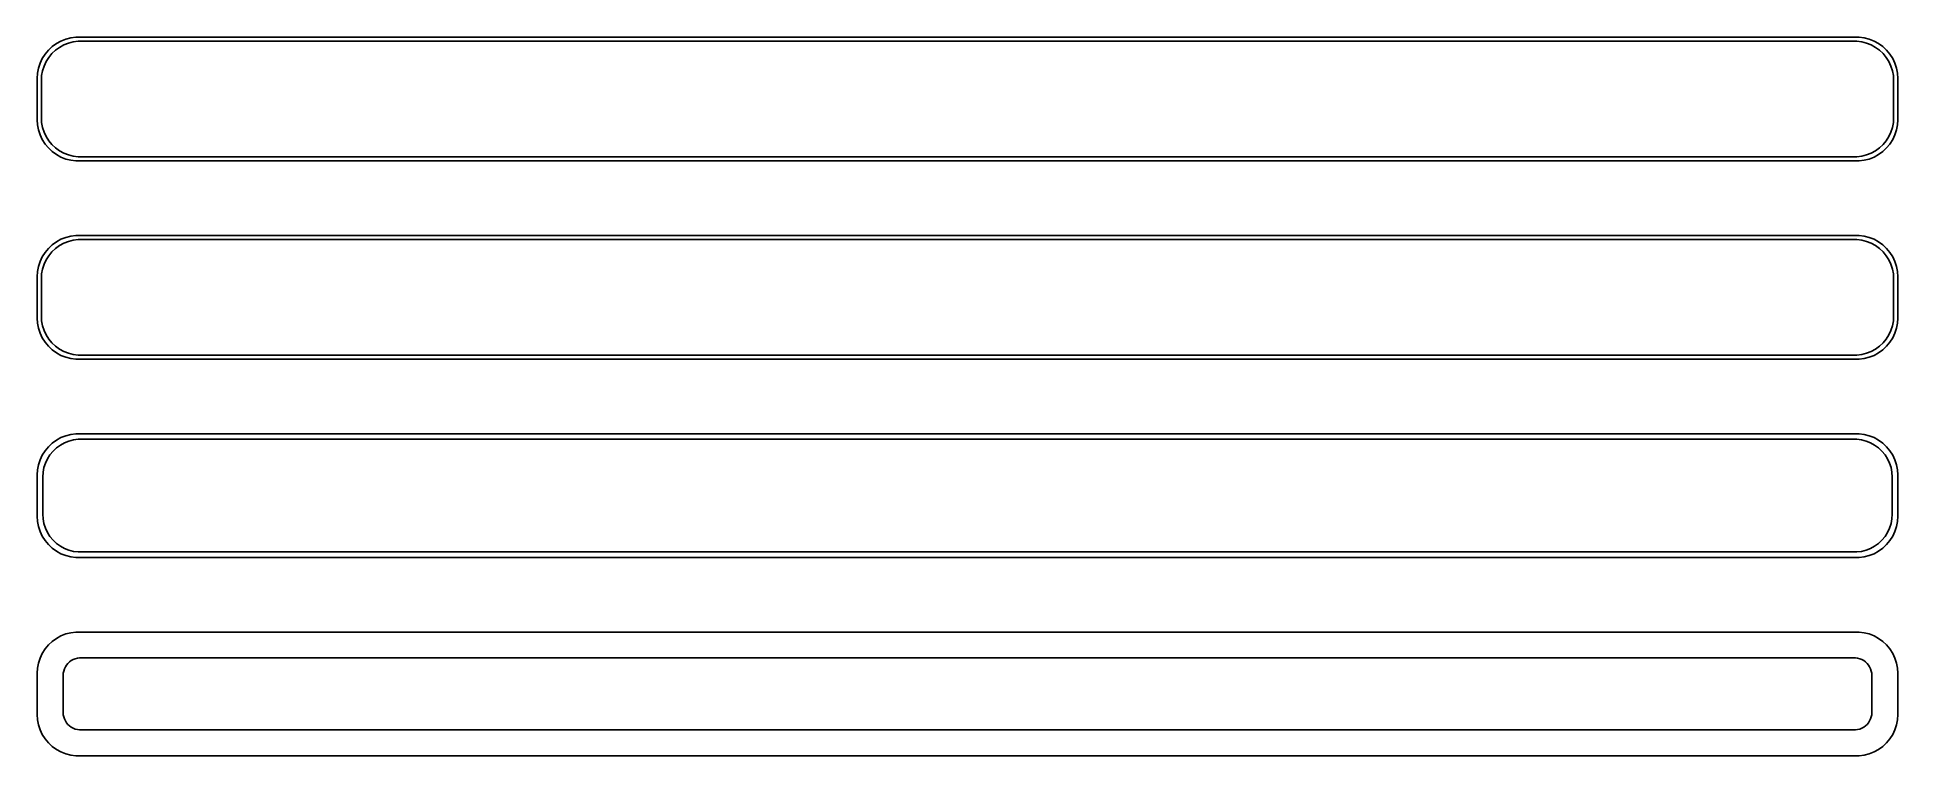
# Model space of a CAD drawing. Header units: metres. Extents: x -112 to 112, y 89 to 175.
import ezdxf

# ---------------------------------------------------------------- set-up
doc = ezdxf.new("R2010")
doc.units = ezdxf.units.M

msp = doc.modelspace()

# ---------------------------------------------------------------- linework, layer by layer
for p, q in [((-111.545, 173.439), (-111.882, 172.909)), ((-111.145, 173.923), (-111.545, 173.439)), ((-110.687, 174.353), (-111.145, 173.923)), ((-111.093, 173.042), (-110.713, 173.502)), ((-110.713, 173.502), (-110.278, 173.91)), ((-110.179, 174.722), (-110.687, 174.353)), ((-110.278, 173.91), (-109.795, 174.261)), ((-109.629, 175.024), (-110.179, 174.722)), ((-109.795, 174.261), (-109.272, 174.548)), ((-109.045, 175.255), (-109.629, 175.024)), ((-109.272, 174.548), (-108.718, 174.768)), ((-108.437, 175.411), (-109.045, 175.255)), ((-108.718, 174.768), (-108.14, 174.916)), ((-107.814, 175.49), (-108.437, 175.411)), ((-108.14, 174.916), (-107.548, 174.991)), ((107.814, 175.49), (-107.814, 175.49)), ((-107.548, 174.991), (107.548, 174.991)), ((107.548, 174.991), (108.14, 174.916)), ((108.437, 175.411), (107.814, 175.49)), ((108.14, 174.916), (108.718, 174.768)), ((109.045, 175.255), (108.437, 175.411)), ((108.718, 174.768), (109.272, 174.548)), ((109.629, 175.024), (109.045, 175.255)), ((109.272, 174.548), (109.795, 174.261)), ((110.179, 174.722), (109.629, 175.024)), ((109.795, 174.261), (110.278, 173.91)), ((110.687, 174.353), (110.179, 174.722)), ((110.278, 173.91), (110.713, 173.502)), ((111.145, 173.923), (110.687, 174.353)), ((110.713, 173.502), (111.093, 173.042)), ((111.545, 173.439), (111.145, 173.923)), ((111.882, 172.909), (111.545, 173.439)), ((-112.461, 171.127), (-112.5, 170.5)), ((-112.343, 171.743), (-112.461, 171.127)), ((-112.149, 172.341), (-112.343, 171.743)), ((-111.882, 172.909), (-112.149, 172.341)), ((-111.963, 170.845), (-111.851, 171.431)), ((-111.851, 171.431), (-111.666, 171.999)), ((-111.666, 171.999), (-111.412, 172.538)), ((-111.412, 172.538), (-111.093, 173.042)), ((111.093, 173.042), (111.412, 172.538)), ((111.412, 172.538), (111.666, 171.999)), ((111.666, 171.999), (111.851, 171.431)), ((111.851, 171.431), (111.963, 170.845)), ((112.149, 172.341), (111.882, 172.909)), ((112.343, 171.743), (112.149, 172.341)), ((112.461, 171.127), (112.343, 171.743)), ((112.5, 170.5), (112.461, 171.127)), ((-112.5, 170.5), (-112.5, 165.5)), ((-112, 170.25), (-111.963, 170.845)), ((-112, 165.75), (-112, 170.25)), ((111.963, 170.845), (112, 170.25)), ((112, 170.25), (112, 165.75)), ((112.5, 165.5), (112.5, 170.5)), ((-112.5, 165.5), (-112.461, 164.873)), ((-112.461, 164.873), (-112.343, 164.257)), ((-112.343, 164.257), (-112.149, 163.659)), ((-111.963, 165.155), (-112, 165.75)), ((-111.851, 164.569), (-111.963, 165.155)), ((-111.666, 164.001), (-111.851, 164.569)), ((111.851, 164.569), (111.666, 164.001)), ((111.963, 165.155), (111.851, 164.569)), ((112, 165.75), (111.963, 165.155)), ((112.149, 163.659), (112.343, 164.257)), ((112.343, 164.257), (112.461, 164.873)), ((112.461, 164.873), (112.5, 165.5)), ((-112.149, 163.659), (-111.882, 163.091)), ((-111.882, 163.091), (-111.545, 162.561)), ((-111.412, 163.462), (-111.666, 164.001)), ((-111.545, 162.561), (-111.145, 162.077)), ((-111.093, 162.958), (-111.412, 163.462)), ((-111.145, 162.077), (-110.687, 161.647)), ((-110.713, 162.498), (-111.093, 162.958)), ((-110.278, 162.09), (-110.713, 162.498)), ((-109.795, 161.739), (-110.278, 162.09)), ((110.278, 162.09), (109.795, 161.739)), ((110.713, 162.498), (110.278, 162.09)), ((110.687, 161.647), (111.145, 162.077)), ((111.093, 162.958), (110.713, 162.498)), ((111.412, 163.462), (111.093, 162.958)), ((111.145, 162.077), (111.545, 162.561)), ((111.666, 164.001), (111.412, 163.462)), ((111.545, 162.561), (111.882, 163.091)), ((111.882, 163.091), (112.149, 163.659)), ((-110.687, 161.647), (-110.179, 161.278)), ((-110.179, 161.278), (-109.629, 160.976)), ((-109.272, 161.452), (-109.795, 161.739)), ((-109.629, 160.976), (-109.045, 160.745)), ((-108.718, 161.232), (-109.272, 161.452)), ((-109.045, 160.745), (-108.437, 160.589)), ((-108.14, 161.084), (-108.718, 161.232)), ((-108.437, 160.589), (-107.814, 160.51)), ((-107.548, 161.009), (-108.14, 161.084)), ((-107.814, 160.51), (107.814, 160.51)), ((107.548, 161.009), (-107.548, 161.009)), ((108.14, 161.084), (107.548, 161.009)), ((107.814, 160.51), (108.437, 160.589)), ((108.718, 161.232), (108.14, 161.084)), ((108.437, 160.589), (109.045, 160.745)), ((109.272, 161.452), (108.718, 161.232)), ((109.045, 160.745), (109.629, 160.976)), ((109.795, 161.739), (109.272, 161.452)), ((109.629, 160.976), (110.179, 161.278)), ((110.179, 161.278), (110.687, 161.647)), ((-109.629, 151.024), (-110.179, 150.722)), ((-109.045, 151.255), (-109.629, 151.024)), ((-109.272, 150.548), (-108.718, 150.768)), ((-108.437, 151.411), (-109.045, 151.255)), ((-108.718, 150.768), (-108.14, 150.916)), ((-107.814, 151.49), (-108.437, 151.411)), ((-108.14, 150.916), (-107.548, 150.991)), ((107.814, 151.49), (-107.814, 151.49)), ((-107.548, 150.991), (107.548, 150.991)), ((107.548, 150.991), (108.14, 150.916)), ((108.437, 151.411), (107.814, 151.49)), ((108.14, 150.916), (108.718, 150.768)), ((109.045, 151.255), (108.437, 151.411)), ((108.718, 150.768), (109.272, 150.548)), ((109.629, 151.024), (109.045, 151.255)), ((110.179, 150.722), (109.629, 151.024)), ((-111.882, 148.909), (-112.149, 148.341)), ((-111.545, 149.439), (-111.882, 148.909)), ((-111.666, 147.999), (-111.412, 148.538)), ((-111.145, 149.923), (-111.545, 149.439)), ((-111.412, 148.538), (-111.093, 149.042)), ((-110.687, 150.353), (-111.145, 149.923)), ((-111.093, 149.042), (-110.713, 149.502)), ((-110.713, 149.502), (-110.278, 149.91)), ((-110.179, 150.722), (-110.687, 150.353)), ((-110.278, 149.91), (-109.795, 150.261)), ((-109.795, 150.261), (-109.272, 150.548)), ((109.272, 150.548), (109.795, 150.261)), ((109.795, 150.261), (110.278, 149.91)), ((110.687, 150.353), (110.179, 150.722)), ((110.278, 149.91), (110.713, 149.502)), ((111.145, 149.923), (110.687, 150.353)), ((110.713, 149.502), (111.093, 149.042)), ((111.093, 149.042), (111.412, 148.538)), ((111.545, 149.439), (111.145, 149.923)), ((111.412, 148.538), (111.666, 147.999)), ((111.882, 148.909), (111.545, 149.439)), ((112.149, 148.341), (111.882, 148.909)), ((-112.461, 147.127), (-112.5, 146.5)), ((-112.5, 146.5), (-112.5, 141.5)), ((-112.343, 147.743), (-112.461, 147.127)), ((-112.149, 148.341), (-112.343, 147.743)), ((-112, 146.25), (-111.963, 146.845)), ((-112, 141.75), (-112, 146.25)), ((-111.963, 146.845), (-111.851, 147.431)), ((-111.851, 147.431), (-111.666, 147.999)), ((111.666, 147.999), (111.851, 147.431)), ((111.851, 147.431), (111.963, 146.845)), ((111.963, 146.845), (112, 146.25)), ((112, 146.25), (112, 141.75)), ((112.343, 147.743), (112.149, 148.341)), ((112.461, 147.127), (112.343, 147.743)), ((112.5, 146.5), (112.461, 147.127)), ((112.5, 141.5), (112.5, 146.5)), ((-111.963, 141.155), (-112, 141.75)), ((112, 141.75), (111.963, 141.155)), ((-112.5, 141.5), (-112.461, 140.873)), ((-112.461, 140.873), (-112.343, 140.257)), ((-112.343, 140.257), (-112.149, 139.659)), ((-112.149, 139.659), (-111.882, 139.091)), ((-111.851, 140.569), (-111.963, 141.155)), ((-111.666, 140.001), (-111.851, 140.569)), ((-111.412, 139.462), (-111.666, 140.001)), ((111.666, 140.001), (111.412, 139.462)), ((111.851, 140.569), (111.666, 140.001)), ((111.963, 141.155), (111.851, 140.569)), ((111.882, 139.091), (112.149, 139.659)), ((112.149, 139.659), (112.343, 140.257)), ((112.343, 140.257), (112.461, 140.873)), ((112.461, 140.873), (112.5, 141.5)), ((-111.882, 139.091), (-111.545, 138.561)), ((-111.545, 138.561), (-111.145, 138.077)), ((-111.093, 138.958), (-111.412, 139.462)), ((-111.145, 138.077), (-110.687, 137.647)), ((-110.713, 138.498), (-111.093, 138.958)), ((-110.278, 138.09), (-110.713, 138.498)), ((-110.687, 137.647), (-110.179, 137.278)), ((-109.795, 137.739), (-110.278, 138.09)), ((-110.179, 137.278), (-109.629, 136.976)), ((-109.272, 137.452), (-109.795, 137.739)), ((-108.718, 137.232), (-109.272, 137.452)), ((109.272, 137.452), (108.718, 137.232)), ((109.795, 137.739), (109.272, 137.452)), ((109.629, 136.976), (110.179, 137.278)), ((110.278, 138.09), (109.795, 137.739)), ((110.179, 137.278), (110.687, 137.647)), ((110.713, 138.498), (110.278, 138.09)), ((110.687, 137.647), (111.145, 138.077)), ((111.093, 138.958), (110.713, 138.498)), ((111.412, 139.462), (111.093, 138.958)), ((111.145, 138.077), (111.545, 138.561)), ((111.545, 138.561), (111.882, 139.091)), ((-109.629, 136.976), (-109.045, 136.745)), ((-109.045, 136.745), (-108.437, 136.589)), ((-108.14, 137.084), (-108.718, 137.232)), ((-108.437, 136.589), (-107.814, 136.51)), ((-107.548, 137.009), (-108.14, 137.084)), ((-107.814, 136.51), (107.814, 136.51)), ((107.548, 137.009), (-107.548, 137.009)), ((108.14, 137.084), (107.548, 137.009)), ((107.814, 136.51), (108.437, 136.589)), ((108.718, 137.232), (108.14, 137.084)), ((108.437, 136.589), (109.045, 136.745)), ((109.045, 136.745), (109.629, 136.976)), ((-110.687, 126.353), (-111.145, 125.923)), ((-110.179, 126.722), (-110.687, 126.353)), ((-109.629, 127.024), (-110.179, 126.722)), ((-110.168, 125.778), (-109.703, 126.116)), ((-109.703, 126.116), (-109.199, 126.393)), ((-109.045, 127.255), (-109.629, 127.024)), ((-109.199, 126.393), (-108.665, 126.604)), ((-108.437, 127.411), (-109.045, 127.255)), ((-108.665, 126.604), (-108.108, 126.747)), ((-107.814, 127.49), (-108.437, 127.411)), ((-108.108, 126.747), (-107.537, 126.819)), ((107.814, 127.49), (-107.814, 127.49)), ((-107.537, 126.819), (107.537, 126.819)), ((107.537, 126.819), (108.108, 126.747)), ((108.437, 127.411), (107.814, 127.49)), ((108.108, 126.747), (108.665, 126.604)), ((109.045, 127.255), (108.437, 127.411)), ((108.665, 126.604), (109.199, 126.393)), ((109.629, 127.024), (109.045, 127.255)), ((109.199, 126.393), (109.703, 126.116)), ((110.179, 126.722), (109.629, 127.024)), ((109.703, 126.116), (110.168, 125.778)), ((110.687, 126.353), (110.179, 126.722)), ((111.145, 125.923), (110.687, 126.353)), ((-112.149, 124.341), (-112.343, 123.743)), ((-111.882, 124.909), (-112.149, 124.341)), ((-111.545, 125.439), (-111.882, 124.909)), ((-111.685, 123.389), (-111.507, 123.935)), ((-111.145, 125.923), (-111.545, 125.439)), ((-111.507, 123.935), (-111.262, 124.456)), ((-111.262, 124.456), (-110.954, 124.941)), ((-110.954, 124.941), (-110.588, 125.384)), ((-110.588, 125.384), (-110.168, 125.778)), ((110.168, 125.778), (110.588, 125.384)), ((110.588, 125.384), (110.954, 124.941)), ((110.954, 124.941), (111.262, 124.456)), ((111.545, 125.439), (111.145, 125.923)), ((111.262, 124.456), (111.507, 123.935)), ((111.507, 123.935), (111.685, 123.389)), ((111.882, 124.909), (111.545, 125.439)), ((112.149, 124.341), (111.882, 124.909)), ((112.343, 123.743), (112.149, 124.341)), ((-112.461, 123.127), (-112.5, 122.5)), ((-112.5, 122.5), (-112.5, 117.5)), ((-112.343, 123.743), (-112.461, 123.127)), ((-111.828, 122.25), (-111.792, 122.824)), ((-111.828, 117.75), (-111.828, 122.25)), ((-111.792, 122.824), (-111.685, 123.389)), ((111.685, 123.389), (111.792, 122.824)), ((111.792, 122.824), (111.828, 122.25)), ((111.828, 122.25), (111.828, 117.75)), ((112.461, 123.127), (112.343, 123.743)), ((112.5, 122.5), (112.461, 123.127)), ((112.5, 117.5), (112.5, 122.5)), ((-112.5, 117.5), (-112.461, 116.873)), ((-111.792, 117.176), (-111.828, 117.75)), ((-111.685, 116.611), (-111.792, 117.176)), ((111.792, 117.176), (111.685, 116.611)), ((111.828, 117.75), (111.792, 117.176)), ((112.461, 116.873), (112.5, 117.5)), ((-112.461, 116.873), (-112.343, 116.257)), ((-112.343, 116.257), (-112.149, 115.659)), ((-112.149, 115.659), (-111.882, 115.091)), ((-111.882, 115.091), (-111.545, 114.561)), ((-111.507, 116.065), (-111.685, 116.611)), ((-111.262, 115.544), (-111.507, 116.065)), ((-110.954, 115.059), (-111.262, 115.544)), ((-110.588, 114.616), (-110.954, 115.059)), ((110.954, 115.059), (110.588, 114.616)), ((111.262, 115.544), (110.954, 115.059)), ((111.507, 116.065), (111.262, 115.544)), ((111.685, 116.611), (111.507, 116.065)), ((111.545, 114.561), (111.882, 115.091)), ((111.882, 115.091), (112.149, 115.659)), ((112.149, 115.659), (112.343, 116.257)), ((112.343, 116.257), (112.461, 116.873)), ((-111.545, 114.561), (-111.145, 114.077)), ((-111.145, 114.077), (-110.687, 113.647)), ((-110.687, 113.647), (-110.179, 113.278)), ((-110.168, 114.222), (-110.588, 114.616)), ((-110.179, 113.278), (-109.629, 112.976)), ((-109.703, 113.884), (-110.168, 114.222)), ((-109.199, 113.607), (-109.703, 113.884)), ((-109.629, 112.976), (-109.045, 112.745)), ((-108.665, 113.396), (-109.199, 113.607)), ((-109.045, 112.745), (-108.437, 112.589)), ((-108.108, 113.253), (-108.665, 113.396)), ((-108.437, 112.589), (-107.814, 112.51)), ((-107.537, 113.181), (-108.108, 113.253)), ((-107.814, 112.51), (107.814, 112.51)), ((107.537, 113.181), (-107.537, 113.181)), ((108.108, 113.253), (107.537, 113.181)), ((107.814, 112.51), (108.437, 112.589)), ((108.665, 113.396), (108.108, 113.253)), ((108.437, 112.589), (109.045, 112.745)), ((109.199, 113.607), (108.665, 113.396)), ((109.045, 112.745), (109.629, 112.976)), ((109.703, 113.884), (109.199, 113.607)), ((109.629, 112.976), (110.179, 113.278)), ((110.168, 114.222), (109.703, 113.884)), ((110.588, 114.616), (110.168, 114.222)), ((110.179, 113.278), (110.687, 113.647)), ((110.687, 113.647), (111.145, 114.077)), ((111.145, 114.077), (111.545, 114.561)), ((-111.545, 101.439), (-111.882, 100.909)), ((-111.145, 101.923), (-111.545, 101.439)), ((-110.687, 102.353), (-111.145, 101.923)), ((-110.179, 102.722), (-110.687, 102.353)), ((-109.629, 103.024), (-110.179, 102.722)), ((-109.045, 103.255), (-109.629, 103.024)), ((-108.437, 103.411), (-109.045, 103.255)), ((-107.814, 103.49), (-108.437, 103.411)), ((107.814, 103.49), (-107.814, 103.49)), ((108.437, 103.411), (107.814, 103.49)), ((109.045, 103.255), (108.437, 103.411)), ((109.629, 103.024), (109.045, 103.255)), ((110.179, 102.722), (109.629, 103.024)), ((110.687, 102.353), (110.179, 102.722)), ((111.145, 101.923), (110.687, 102.353)), ((111.545, 101.439), (111.145, 101.923)), ((111.882, 100.909), (111.545, 101.439)), ((-112.461, 99.1267), (-112.5, 98.5)), ((-112.343, 99.7434), (-112.461, 99.1267)), ((-112.149, 100.341), (-112.343, 99.7434)), ((-111.882, 100.909), (-112.149, 100.341)), ((-109.293, 98.7746), (-109.211, 99.0266)), ((-109.211, 99.0266), (-109.099, 99.2663)), ((-109.099, 99.2663), (-108.957, 99.49)), ((-108.957, 99.49), (-108.788, 99.6941)), ((-108.788, 99.6941), (-108.595, 99.8755)), ((-108.595, 99.8755), (-108.38, 100.031)), ((-108.38, 100.031), (-108.148, 100.159)), ((-108.148, 100.159), (-107.902, 100.256)), ((-107.902, 100.256), (-107.645, 100.322)), ((-107.645, 100.322), (-107.382, 100.355)), ((-107.382, 100.355), (107.382, 100.355)), ((107.382, 100.355), (107.645, 100.322)), ((107.645, 100.322), (107.902, 100.256)), ((107.902, 100.256), (108.148, 100.159)), ((108.148, 100.159), (108.38, 100.031)), ((108.38, 100.031), (108.595, 99.8755)), ((108.595, 99.8755), (108.788, 99.6941)), ((108.788, 99.6941), (108.957, 99.49)), ((108.957, 99.49), (109.099, 99.2663)), ((109.099, 99.2663), (109.211, 99.0266)), ((109.211, 99.0266), (109.293, 98.7746)), ((112.149, 100.341), (111.882, 100.909)), ((112.343, 99.7434), (112.149, 100.341)), ((112.461, 99.1267), (112.343, 99.7434)), ((112.5, 98.5), (112.461, 99.1267)), ((-112.5, 98.5), (-112.5, 93.5)), ((-109.36, 98.25), (-109.343, 98.5144)), ((-109.36, 93.75), (-109.36, 98.25)), ((-109.343, 98.5144), (-109.293, 98.7746)), ((109.293, 98.7746), (109.343, 98.5144)), ((109.343, 98.5144), (109.36, 98.25)), ((109.36, 98.25), (109.36, 93.75)), ((112.5, 93.5), (112.5, 98.5)), ((-112.5, 93.5), (-112.461, 92.8733)), ((-112.461, 92.8733), (-112.343, 92.2566)), ((-112.343, 92.2566), (-112.149, 91.6594)), ((-109.343, 93.4856), (-109.36, 93.75)), ((-109.293, 93.2254), (-109.343, 93.4856)), ((-109.211, 92.9734), (-109.293, 93.2254)), ((-109.099, 92.7337), (-109.211, 92.9734)), ((-108.957, 92.51), (-109.099, 92.7337)), ((-108.788, 92.3059), (-108.957, 92.51)), ((-108.595, 92.1245), (-108.788, 92.3059)), ((108.788, 92.3059), (108.595, 92.1245)), ((108.957, 92.51), (108.788, 92.3059)), ((109.099, 92.7337), (108.957, 92.51)), ((109.211, 92.9734), (109.099, 92.7337)), ((109.293, 93.2254), (109.211, 92.9734)), ((109.343, 93.4856), (109.293, 93.2254)), ((109.36, 93.75), (109.343, 93.4856)), ((112.149, 91.6594), (112.343, 92.2566)), ((112.343, 92.2566), (112.461, 92.8733)), ((112.461, 92.8733), (112.5, 93.5)), ((-112.149, 91.6594), (-111.882, 91.0912)), ((-111.882, 91.0912), (-111.545, 90.5611)), ((-111.545, 90.5611), (-111.145, 90.0773)), ((-111.145, 90.0773), (-110.687, 89.6474)), ((-108.38, 91.9688), (-108.595, 92.1245)), ((-108.148, 91.8412), (-108.38, 91.9688)), ((-107.902, 91.7436), (-108.148, 91.8412)), ((-107.645, 91.6777), (-107.902, 91.7436)), ((-107.382, 91.6445), (-107.645, 91.6777)), ((107.382, 91.6445), (-107.382, 91.6445)), ((107.645, 91.6777), (107.382, 91.6445)), ((107.902, 91.7436), (107.645, 91.6777)), ((108.148, 91.8412), (107.902, 91.7436)), ((108.38, 91.9688), (108.148, 91.8412)), ((108.595, 92.1245), (108.38, 91.9688)), ((110.687, 89.6474), (111.145, 90.0773)), ((111.145, 90.0773), (111.545, 90.5611)), ((111.545, 90.5611), (111.882, 91.0912)), ((111.882, 91.0912), (112.149, 91.6594)), ((-110.687, 89.6474), (-110.179, 89.2784)), ((-110.179, 89.2784), (-109.629, 88.9759)), ((-109.629, 88.9759), (-109.045, 88.7447)), ((-109.045, 88.7447), (-108.437, 88.5886)), ((-108.437, 88.5886), (-107.814, 88.5099)), ((-107.814, 88.5099), (107.814, 88.5099)), ((107.814, 88.5099), (108.437, 88.5886)), ((108.437, 88.5886), (109.045, 88.7447)), ((109.045, 88.7447), (109.629, 88.9759)), ((109.629, 88.9759), (110.179, 89.2784)), ((110.179, 89.2784), (110.687, 89.6474))]:
    msp.add_line(p, q)

doc.saveas('drawing.dxf')
